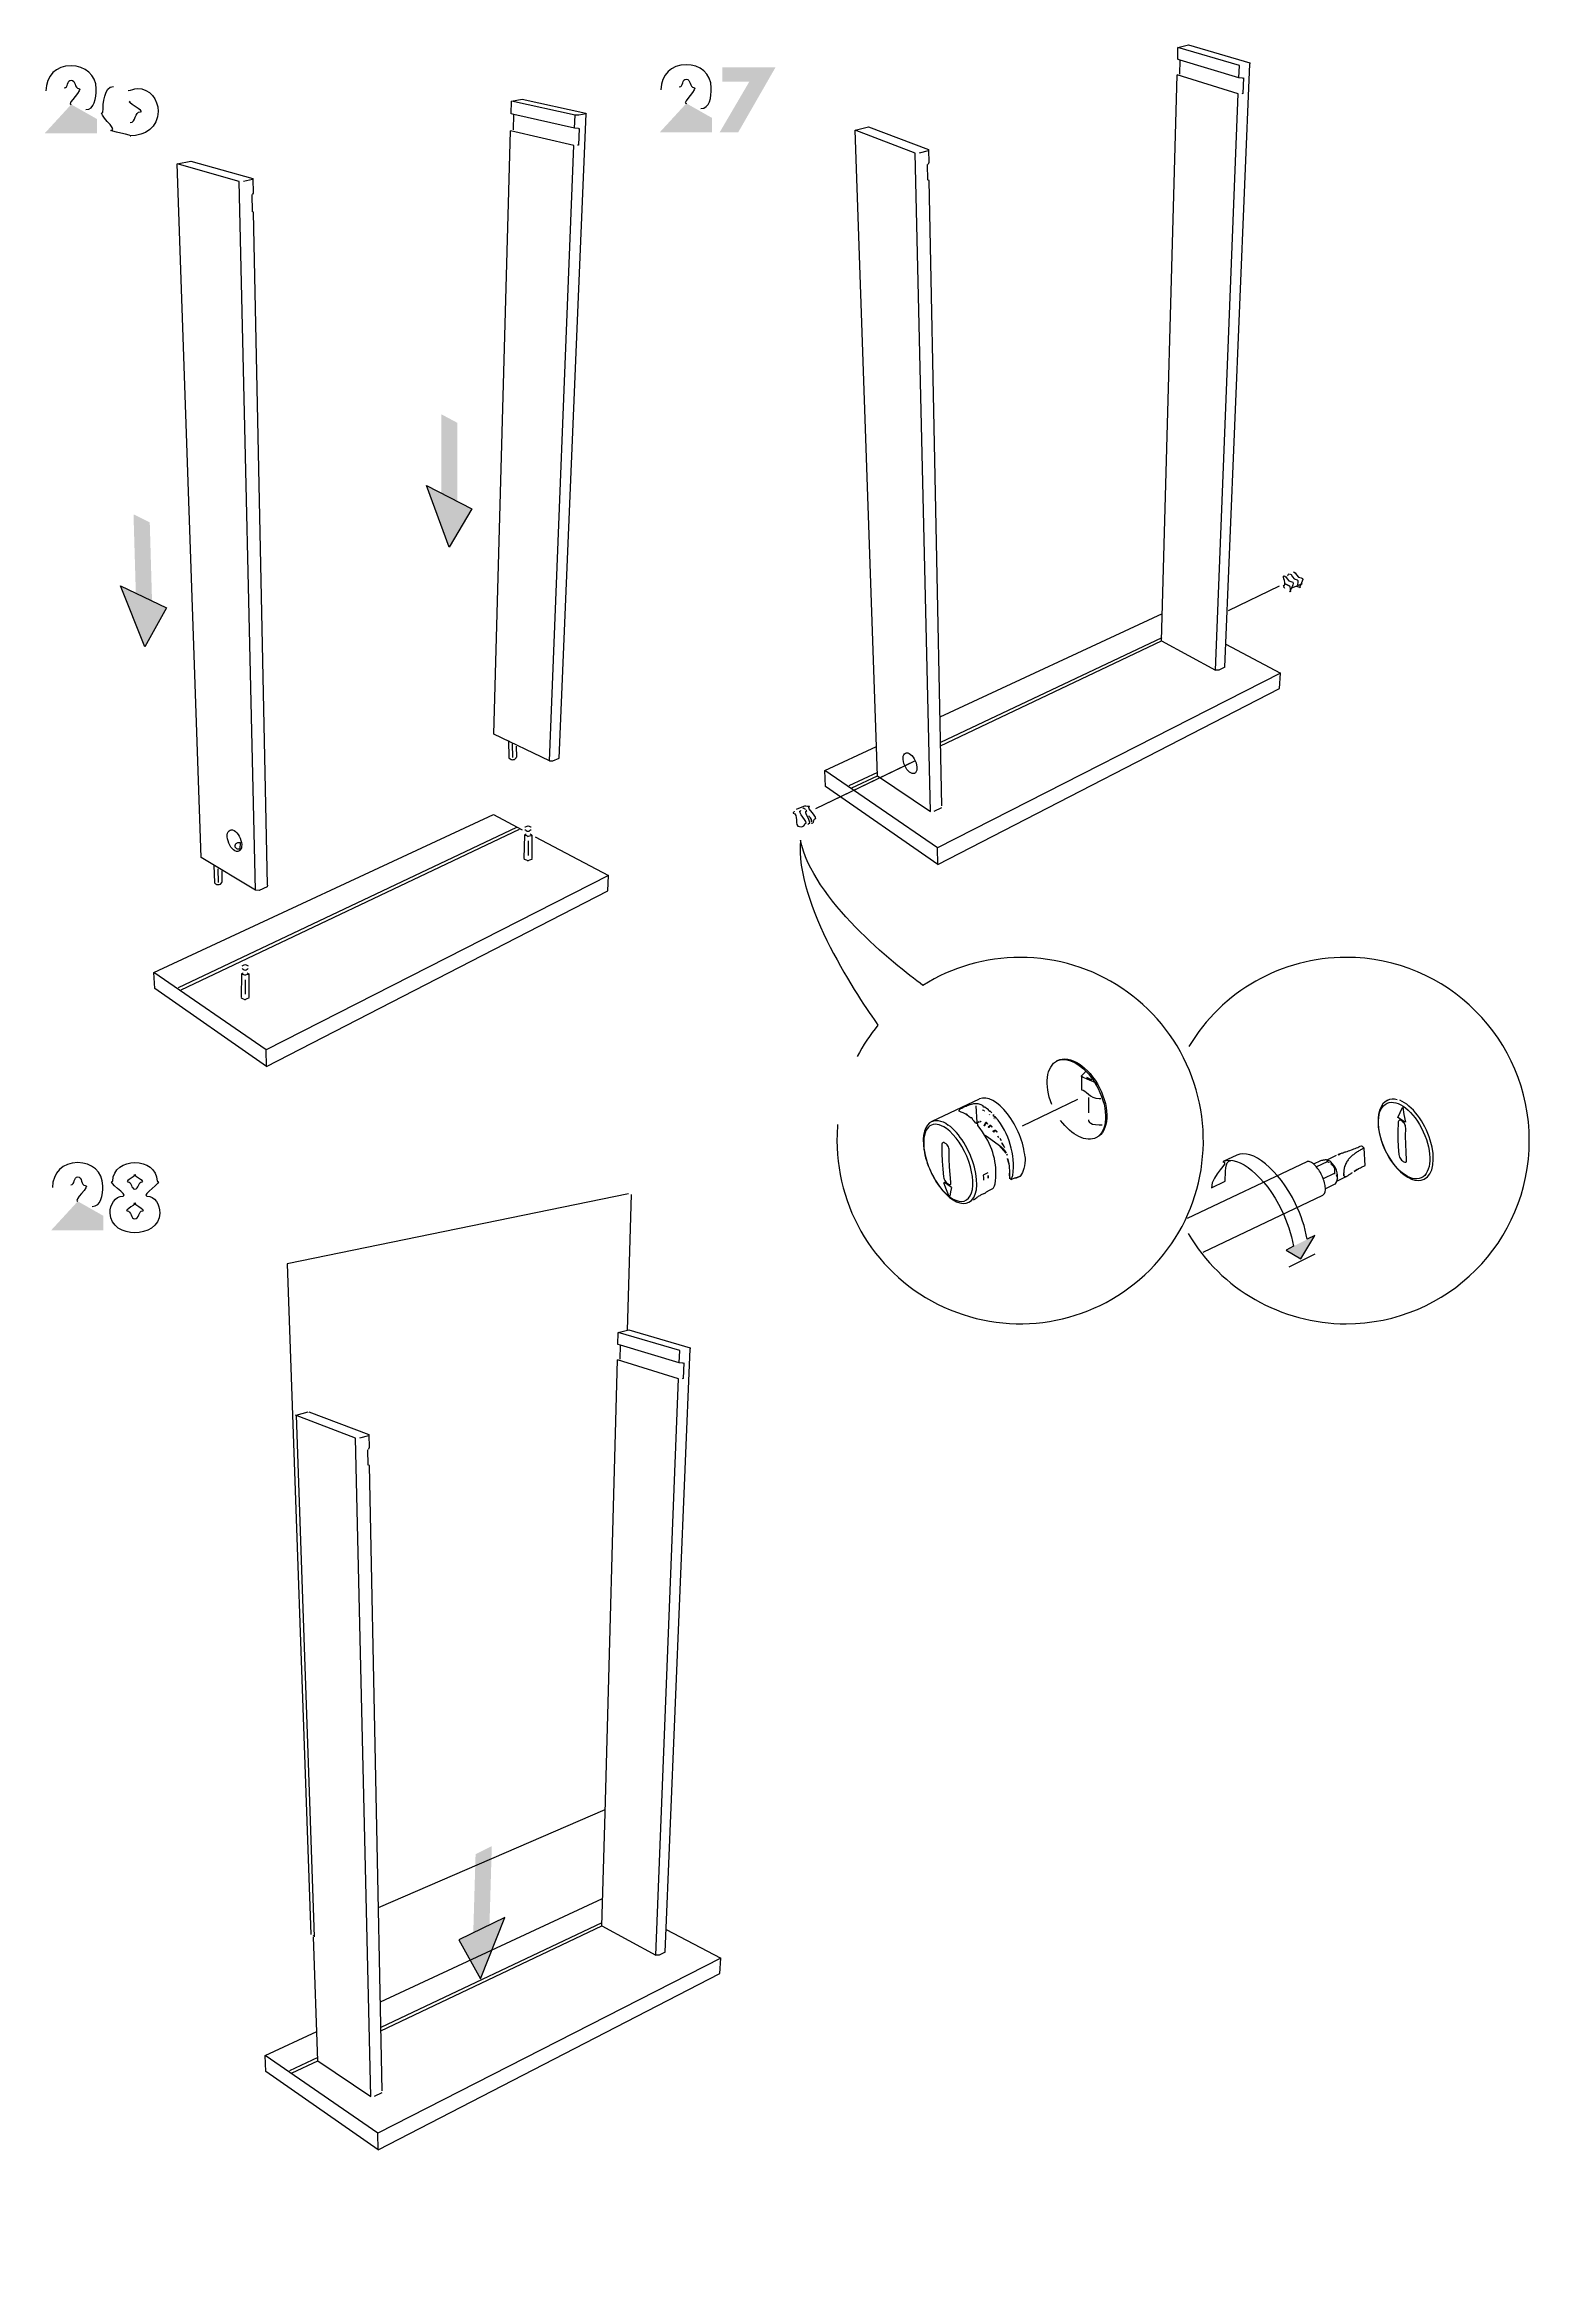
# Model space of a CAD drawing. Header units: metres. Extents: x -27.1 to 47.9, y -10.7 to 6.6.
# Drawn here: x 8.676 to 11.765, y -10.053 to -5.404 of the extents above; entities that cross this region are included whole.
import ezdxf

# ---------------------------------------------------------------- set-up
doc = ezdxf.new("R2010")
doc.units = ezdxf.units.M
doc.header["$MEASUREMENT"] = 0
doc.layers.add('PDF_Working_Num_Penna__255_Num_Penna__255_Num_Penna__255_Num_Penna__255_Num_Penna__255_Num_Penna__255', color=255, linetype='Continuous', lineweight=18)
doc.layers.add('PDF_Working_Num_Penna__7_Num_Penna__7_Num_Penna__7_Num_Penna__7_Num_Penna__7_Num_Penna__7', color=7, linetype='Continuous', lineweight=18)
doc.styles.add('GENERATED_STYLE_1', font='Arial')

msp = doc.modelspace()

# ---------------------------------------------------------------- hatches: boundary and pattern name
at = {"layer": 'PDF_Working_Num_Penna__7_Num_Penna__7_Num_Penna__7_Num_Penna__7_Num_Penna__7_Num_Penna__7', "linetype": 'Continuous', "lineweight": 18}
for points in [[(10.1422, -5.4804), (10.0805, -5.5858), (10.1191, -5.5858), (10.1967, -5.4506), (10.0857, -5.4506), (10.0857, -5.4804)], [(8.7313, -5.5279), (8.6761, -5.588), (8.7848, -5.588), (8.7848, -5.5582)], [(10.0112, -5.5257), (9.9559, -5.5858), (10.0646, -5.5858), (10.0646, -5.556)], [(9.5016, -6.384), (9.5348, -6.4016), (9.5348, -6.1904), (9.5016, -6.1727)], [(9.5173, -6.4493), (9.5646, -6.3692), (9.4703, -6.3206)], [(8.8671, -6.592), (8.9008, -6.6086), (8.8947, -6.3974), (8.8609, -6.3808)], [(8.8847, -6.6568), (8.9296, -6.5753), (8.834, -6.5294)], [(8.745, -7.8102), (8.6897, -7.8703), (8.7984, -7.8703), (8.7984, -7.8405)], [(11.2742, -7.9036), (11.2589, -7.9119), (11.2896, -7.9299), (11.3188, -7.8815)], [(9.6002, -9.3632), (9.6063, -9.152), (9.5726, -9.1686), (9.5664, -9.3798)], [(9.6002, -9.3632), (9.6063, -9.152), (9.5726, -9.1686), (9.5664, -9.3798)], [(9.5825, -9.428), (9.6333, -9.3006), (9.5376, -9.3465)], [(9.5825, -9.428), (9.6333, -9.3006), (9.5376, -9.3465)]]:
    msp.add_hatch(color=7, dxfattribs=at).paths.add_polyline_path(points)

# ---------------------------------------------------------------- linework, layer by layer
at = {"layer": 'PDF_Working_Num_Penna__255_Num_Penna__255_Num_Penna__255_Num_Penna__255_Num_Penna__255_Num_Penna__255', "color": 255, "linetype": 'Continuous', "lineweight": 18, "flags": 128}
msp.add_lwpolyline([(10.4763, -6.8991), (10.2796, -6.9935)], dxfattribs=at)
msp.add_lwpolyline([(9.5825, -9.428), (9.6333, -9.3006), (9.5376, -9.3465)], close=True, dxfattribs=at)
at = {"layer": 'PDF_Working_Num_Penna__7_Num_Penna__7_Num_Penna__7_Num_Penna__7_Num_Penna__7_Num_Penna__7', "color": 7, "linetype": 'Continuous', "lineweight": 18, "flags": 128}
for points in [[(11.0379, -5.4646), (11.0387, -5.4356), (11.0333, -5.4339)], [(11.0334, -5.434), (11.034, -5.4092)], [(11.034, -5.4092), (11.0558, -5.4036)], [(11.1682, -5.4729), (11.1608, -5.4724), (11.1618, -5.4471), (11.034, -5.4092)], [(11.1608, -5.4724), (11.0387, -5.4356)], [(11.0558, -5.4036), (11.1836, -5.4412), (11.1838, -5.4433)], [(10.9999, -6.6441), (11.1121, -6.7049), (11.1595, -5.5056), (11.0325, -5.4664)], [(10.9999, -6.6441), (11.0324, -5.4664)], [(11.1316, -6.6986), (11.1838, -5.4433)], [(11.1682, -5.4729), (11.17, -5.4725), (11.1687, -5.5049), (11.1669, -5.5055)], [(9.6466, -5.5477), (9.6473, -5.5212)], [(9.6473, -5.5212), (9.6697, -5.5169)], [(9.7864, -5.5779), (9.7787, -5.5775), (9.7798, -5.5503), (9.6473, -5.5212)], [(9.6697, -5.5169), (9.8022, -5.5459), (9.8024, -5.5475)], [(9.6512, -5.581), (9.6521, -5.5489), (9.6466, -5.5477)], [(9.7787, -5.5775), (9.6521, -5.5489)], [(9.7267, -6.8937), (9.7335, -6.8939), (9.7468, -6.888), (9.8024, -5.5475)], [(9.8024, -5.5475), (9.7875, -5.5505), (9.7798, -5.5503)], [(9.7864, -5.5779), (9.7882, -5.5777), (9.7868, -5.6124), (9.785, -5.6129)], [(10.409, -6.9248), (10.3626, -5.5815), (10.3898, -5.5745)], [(10.3898, -5.5745), (10.5148, -5.6216), (10.5154, -5.6495)], [(9.6109, -6.838), (9.6456, -5.5825)], [(9.7267, -6.8937), (9.7773, -5.613), (9.6456, -5.5825)], [(10.409, -6.9248), (10.5189, -6.999), (10.4873, -5.629), (10.3626, -5.5815)], [(10.514, -5.6242), (10.4957, -5.6292)], [(9.1223, -7.1633), (9.1148, -7.1631), (9.0015, -7.0947), (8.9516, -5.6512), (8.98, -5.6459)], [(9.1148, -7.1631), (9.0808, -5.688), (8.9516, -5.6512)], [(8.98, -5.6459), (9.1094, -5.6823), (9.11, -5.7125)], [(10.5123, -5.6532), (10.5129, -5.6847)], [(9.1085, -5.6844), (9.0895, -5.6881)], [(9.1068, -5.7155), (9.1075, -5.751)], [(10.5427, -6.9872), (10.5161, -5.686), (10.5129, -5.6847)], [(9.1395, -7.1522), (9.1108, -5.752), (9.1075, -5.751)], [(11.2443, -6.5304), (11.1384, -6.5813)], [(11.2731, -6.5328), (11.2928, -6.5248)], [(10.5389, -6.8022), (11.0015, -6.587)], [(11.0001, -6.6375), (10.54, -6.8555)], [(10.5401, -6.8625), (10.9999, -6.6441)], [(11.1336, -6.6512), (11.2472, -6.7113)], [(11.2472, -6.7113), (10.5334, -7.075)], [(10.5341, -7.1097), (11.2455, -6.7432), (11.2472, -6.7113)], [(11.1316, -6.6986), (11.1187, -6.705), (11.1121, -6.7049)], [(9.7267, -6.8937), (9.6109, -6.838)], [(9.6488, -6.8584), (9.6495, -6.8869)], [(9.657, -6.8629), (9.6575, -6.8861)], [(10.2994, -6.9136), (10.4069, -6.8636)], [(10.4856, -6.8946), (10.2796, -6.9935)], [(10.5341, -7.1097), (10.5334, -7.075), (10.2994, -6.9136)], [(10.3009, -6.9471), (10.2994, -6.9136)], [(10.4088, -6.9177), (10.3495, -6.9458)], [(10.3557, -6.9501), (10.409, -6.9248)], [(10.5341, -7.1097), (10.3009, -6.9471)], [(8.9035, -7.3339), (9.6098, -7.0054)], [(9.6098, -7.0054), (9.6693, -7.0369)], [(10.2583, -6.9875), (10.2397, -6.9947)], [(10.542, -6.9913), (10.5261, -6.9992)], [(9.6577, -7.0323), (8.9535, -7.3661)], [(8.9597, -7.3703), (9.664, -7.0357)], [(9.6741, -7.0485), (9.6733, -7.0966)], [(9.6819, -7.0604), (9.6819, -7.0905)], [(9.6895, -7.0485), (9.6897, -7.0967)], [(9.6969, -7.0515), (9.8492, -7.1321)], [(9.0362, -7.1184), (9.0369, -7.1469)], [(9.0444, -7.1229), (9.045, -7.1461)], [(9.1395, -7.1522), (9.1387, -7.1561), (9.1223, -7.1633)], [(9.8492, -7.1321), (9.1369, -7.495)], [(9.1377, -7.5297), (9.8475, -7.1639), (9.8492, -7.1321)], [(9.1377, -7.5297), (9.1369, -7.495), (8.9035, -7.3339)], [(8.905, -7.3674), (8.9035, -7.3339)], [(9.0855, -7.3372), (9.0846, -7.3853)], [(9.1009, -7.3372), (9.101, -7.3854)], [(9.1377, -7.5297), (8.905, -7.3674)], [(9.0932, -7.3492), (9.0932, -7.3792)], [(10.8335, -7.55), (10.8335, -7.5785)], [(10.6201, -7.5976), (10.5221, -7.6439), (10.5263, -7.6424), (10.5307, -7.6419), (10.5354, -7.6422), (10.5402, -7.6431), (10.5455, -7.6451), (10.5508, -7.6478), (10.5562, -7.6515)], [(10.6136, -7.6113), (10.6154, -7.6462)], [(10.8252, -7.5986), (10.7101, -7.6538)], [(10.8481, -7.5942), (10.8477, -7.6263)], [(11.4704, -7.5995), (11.4748, -7.5978), (11.4796, -7.5971), (11.4848, -7.5972), (11.4901, -7.5982)], [(11.4915, -7.6361), (11.496, -7.6255), (11.5008, -7.6149)], [(11.5078, -7.6453), (11.5048, -7.6297), (11.5022, -7.6142), (11.5008, -7.6149)], [(11.5063, -7.6458), (11.4989, -7.641), (11.4915, -7.6361)], [(11.4988, -7.6425), (11.4968, -7.6416), (11.4952, -7.6416), (11.494, -7.6421), (11.4929, -7.6432), (11.4922, -7.6449), (11.4918, -7.6473), (11.4915, -7.6641), (11.4916, -7.6807), (11.4924, -7.697), (11.4937, -7.7131)], [(11.508, -7.658), (11.5077, -7.6551), (11.5071, -7.6525), (11.5062, -7.6502), (11.505, -7.648), (11.5033, -7.6459), (11.5015, -7.6443), (11.5002, -7.6433), (11.4988, -7.6425)], [(11.5039, -7.7281), (11.5058, -7.7289), (11.5073, -7.729), (11.5084, -7.7286), (11.5092, -7.7277), (11.5098, -7.726), (11.5098, -7.7237), (11.5087, -7.7076), (11.5078, -7.6914), (11.5077, -7.6748), (11.508, -7.658)], [(10.5491, -7.689), (10.5474, -7.6881), (10.5458, -7.688), (10.5446, -7.6885), (10.5437, -7.6895), (10.543, -7.6912), (10.5427, -7.6936), (10.5427, -7.7104), (10.5434, -7.7269), (10.5446, -7.7433), (10.5462, -7.7591)], [(10.5582, -7.7048), (10.5579, -7.702), (10.5573, -7.6993), (10.5563, -7.6969), (10.5551, -7.6947), (10.5535, -7.6926), (10.5518, -7.6909), (10.5505, -7.69), (10.5491, -7.6891)], [(10.5562, -7.7745), (10.5581, -7.7754), (10.5594, -7.7755), (10.5605, -7.7751), (10.5613, -7.7742), (10.5617, -7.7726), (10.5617, -7.7703), (10.5601, -7.7545), (10.5589, -7.7382), (10.5582, -7.7216), (10.5582, -7.7048)], [(10.6313, -7.6725), (10.6323, -7.6728), (10.6349, -7.6739), (10.637, -7.6752), (10.663, -7.694)], [(11.1562, -7.7144), (11.1282, -7.7275)], [(11.4937, -7.7131), (11.4941, -7.7157), (11.4951, -7.7182), (11.4962, -7.7205), (11.4975, -7.7226), (11.4992, -7.7247), (11.5011, -7.7262), (11.5025, -7.7271), (11.5039, -7.7281)], [(10.5462, -7.7591), (10.5467, -7.7618), (10.5477, -7.7643), (10.5489, -7.7666), (10.5502, -7.7689), (10.5518, -7.7709), (10.5537, -7.7725), (10.555, -7.7734), (10.5562, -7.7745)], [(10.6384, -7.7512), (10.629, -7.7556), (10.6294, -7.7612), (10.6295, -7.7664)], [(10.6824, -7.7318), (10.6824, -7.7335), (10.6825, -7.7352), (10.6833, -7.7514)], [(10.7158, -7.7187), (10.7158, -7.7249), (10.7153, -7.7309), (10.7146, -7.7365), (10.7135, -7.7418), (10.7121, -7.7462), (10.7106, -7.7503), (10.7085, -7.754), (10.7063, -7.7573)], [(11.3022, -7.7279), (11.0531, -7.8461)], [(11.3442, -7.7279), (11.322, -7.7385)], [(9.891, -7.7943), (9.1804, -7.9406)], [(9.8887, -8.0781), (9.897, -7.7958)], [(10.5625, -7.7814), (10.5554, -7.7762), (10.5483, -7.771), (10.5468, -7.7718)], [(10.5579, -7.8003), (10.5523, -7.7862), (10.5468, -7.7718)], [(10.5625, -7.7814), (10.5607, -7.7906), (10.5594, -7.7997)], [(10.631, -7.7938), (10.6231, -7.7976), (10.6216, -7.7985), (10.62, -7.7994), (10.6184, -7.8003), (10.617, -7.8013), (10.6158, -7.8023), (10.6147, -7.8033), (10.613, -7.8047), (10.6107, -7.8063), (10.6082, -7.8079)], [(10.631, -7.7938), (10.6327, -7.7929), (10.6342, -7.7918), (10.6356, -7.7908), (10.637, -7.7898), (10.6385, -7.7889), (10.6393, -7.7883), (10.6402, -7.7879), (10.6489, -7.7837)], [(11.1036, -7.7821), (11.1324, -7.7686)], [(11.3607, -7.7746), (11.3408, -7.7841)], [(9.1804, -7.9406), (9.2295, -9.3354)], [(11.3188, -7.92), (11.2646, -7.9469)], [(9.8689, -8.1078), (9.8696, -8.083)], [(9.8696, -8.083), (9.8913, -8.0774)], [(10.0038, -8.1467), (9.9964, -8.1463), (9.9974, -8.1209), (9.8696, -8.083)], [(9.8913, -8.0774), (10.0191, -8.1151), (10.0193, -8.1172)], [(9.8734, -8.1384), (9.8743, -8.1094), (9.8689, -8.1078)], [(9.9964, -8.1463), (9.8743, -8.1094)], [(9.9672, -9.3724), (10.0193, -8.1172)], [(9.8355, -9.3179), (9.9477, -9.3787), (9.9951, -8.1794), (9.868, -8.1403)], [(9.842, -9.083), (9.868, -8.1403)], [(10.0038, -8.1467), (10.0056, -8.1463), (10.0043, -8.1787), (10.0025, -8.1793)], [(9.2446, -9.5986), (9.3544, -9.6728), (9.3229, -8.3028), (9.1982, -8.2553)], [(9.199, -8.2552), (9.2242, -8.2481)], [(9.2377, -9.3409), (9.2002, -8.2555)], [(9.2254, -8.2483), (9.3504, -8.2954), (9.3509, -8.3233)], [(9.3495, -8.2981), (9.3312, -8.303)], [(9.3478, -8.327), (9.3485, -8.3585)], [(9.3782, -9.661), (9.3517, -8.3598), (9.3485, -8.3585)], [(9.3705, -9.2798), (9.8422, -9.0758)], [(9.8355, -9.3179), (9.842, -9.083)], [(9.3745, -9.476), (9.837, -9.2609)], [(9.2446, -9.5986), (9.2357, -9.3407)], [(9.8356, -9.3113), (9.3756, -9.5293)], [(9.3757, -9.5363), (9.8355, -9.3179)], [(9.9692, -9.325), (10.0827, -9.3852)], [(10.0827, -9.3852), (9.3689, -9.7489)], [(9.3697, -9.7836), (10.081, -9.417), (10.0827, -9.3852)], [(9.9672, -9.3724), (9.9543, -9.3789), (9.9477, -9.3787)], [(9.1349, -9.5874), (9.2425, -9.5374)], [(9.3697, -9.7836), (9.3689, -9.7489), (9.1349, -9.5874)], [(9.1365, -9.6209), (9.1349, -9.5874)], [(9.3697, -9.7836), (9.1365, -9.6209)], [(9.2443, -9.5916), (9.1851, -9.6196)], [(9.1912, -9.6239), (9.2446, -9.5986)], [(9.3776, -9.6652), (9.3617, -9.673)]]:
    msp.add_lwpolyline(points, dxfattribs=at)
for points in [[(10.5154, -5.6495), (10.5145, -5.6524)], [(9.11, -5.7125), (9.1092, -5.7149)], [(9.5173, -6.4493), (9.4703, -6.3206), (9.5646, -6.3692)], [(8.8847, -6.6568), (8.834, -6.5294), (8.9296, -6.5753)], [(11.2669, -6.5301), (11.2553, -6.5245)], [(9.0819, -7.0772), (9.0803, -7.0774), (9.0788, -7.0774), (9.0774, -7.0772), (9.0761, -7.0769), (9.0751, -7.0764), (9.0742, -7.0758), (9.0735, -7.075), (9.0729, -7.0741), (9.0725, -7.0732), (9.0723, -7.0722), (9.0722, -7.0712), (9.0723, -7.0702), (9.0725, -7.0693), (9.0728, -7.0683), (9.0733, -7.0673), (9.074, -7.0664), (9.0748, -7.0656), (9.0758, -7.0649), (9.0769, -7.0643), (9.0781, -7.0639), (9.0788, -7.0637), (9.0795, -7.0636), (9.0811, -7.0635), (9.0827, -7.0637)], [(10.2658, -7.0243), (10.2642, -7.0264)], [(10.8446, -7.5527), (10.854, -7.5571)], [(10.6281, -7.6199), (10.6283, -7.6201), (10.6283, -7.6204), (10.6284, -7.6206), (10.6286, -7.6207), (10.6288, -7.6209)], [(10.6301, -7.622), (10.6298, -7.6217)], [(10.6306, -7.6221), (10.6312, -7.6221), (10.6316, -7.6218)], [(10.6389, -7.6204), (10.6389, -7.6207)], [(10.6409, -7.6221), (10.6406, -7.6221), (10.6403, -7.622), (10.6402, -7.6218), (10.6396, -7.6214)], [(10.6432, -7.6226), (10.6429, -7.6225), (10.6428, -7.6224), (10.6425, -7.6224), (10.6416, -7.6223)], [(10.6432, -7.6226), (10.6467, -7.6261)], [(10.6151, -7.648), (10.6164, -7.647), (10.6175, -7.6463), (10.6186, -7.6456), (10.6196, -7.6451), (10.6205, -7.6446)], [(10.6216, -7.6443), (10.6222, -7.6441)], [(10.6229, -7.644), (10.6236, -7.6441), (10.6244, -7.6445)], [(10.6334, -7.6466), (10.632, -7.6527), (10.6317, -7.6531), (10.6312, -7.6532), (10.6306, -7.653)], [(10.6334, -7.6466), (10.634, -7.6458), (10.6348, -7.6456), (10.6359, -7.6465), (10.6368, -7.6478), (10.6375, -7.6495)], [(10.6428, -7.6525), (10.6414, -7.6562), (10.6412, -7.6566), (10.6405, -7.6566), (10.6398, -7.656), (10.6392, -7.655)], [(10.6406, -7.6293), (10.6407, -7.6295)], [(10.6417, -7.63), (10.6422, -7.6302), (10.6427, -7.6297)], [(10.6428, -7.6525), (10.6434, -7.6518), (10.6443, -7.652), (10.6454, -7.6528), (10.6464, -7.6544), (10.6469, -7.656)], [(10.6532, -7.6624), (10.6513, -7.6656), (10.6507, -7.666), (10.6501, -7.6657), (10.6494, -7.6651), (10.6489, -7.6642)], [(10.6501, -7.6298), (10.6503, -7.63), (10.6503, -7.6302)], [(10.6504, -7.6327), (10.6503, -7.6325), (10.6501, -7.6322), (10.6501, -7.6319), (10.6503, -7.6312)], [(10.6503, -7.6357), (10.6504, -7.6359)], [(10.6516, -7.6373), (10.651, -7.6367), (10.6507, -7.6365)], [(10.6521, -7.6342), (10.6518, -7.634), (10.6515, -7.6339), (10.6514, -7.6337), (10.6508, -7.633)], [(10.6529, -7.6379), (10.6533, -7.638), (10.6538, -7.6377)], [(10.6532, -7.6624), (10.6539, -7.6619), (10.6548, -7.6622), (10.656, -7.6633), (10.6568, -7.6648), (10.6572, -7.6664)], [(10.6607, -7.6772), (10.6597, -7.6761), (10.659, -7.6747)], [(10.663, -7.6939), (10.6654, -7.6959), (10.6678, -7.6981), (10.6702, -7.7007), (10.6726, -7.7035), (10.6748, -7.7066), (10.6767, -7.7097)], [(10.6659, -7.6836), (10.6655, -7.6821), (10.6647, -7.6806), (10.6639, -7.6797)], [(10.6733, -7.6984), (10.6727, -7.6966), (10.6717, -7.695), (10.668, -7.6901), (10.6672, -7.6886)], [(10.6745, -7.7053), (10.6741, -7.7042)], [(10.6786, -7.7145), (10.6784, -7.7135), (10.678, -7.7123)], [(10.6389, -7.7619), (10.6388, -7.7566)], [(10.6824, -7.7318), (10.6822, -7.7313), (10.6821, -7.7306), (10.6796, -7.7219), (10.6795, -7.7214)], [(10.6833, -7.7514), (10.6837, -7.7573), (10.6843, -7.7634)], [(10.695, -7.7617), (10.6951, -7.7615), (10.6959, -7.7612), (10.6966, -7.761), (10.697, -7.761), (10.6973, -7.7612), (10.6975, -7.7615)], [(10.7054, -7.7582), (10.698, -7.7616)], [(10.7052, -7.7583), (10.7054, -7.7582), (10.7056, -7.758), (10.7057, -7.7578), (10.7061, -7.7577), (10.7062, -7.7576)], [(10.7052, -7.7583), (10.7054, -7.7582)], [(9.3509, -8.3233), (9.3501, -8.3262)], [(9.2356, -9.3381), (9.2346, -9.3385)], [(9.5825, -9.428), (9.6333, -9.3006), (9.5376, -9.3465)]]:
    msp.add_lwpolyline(points, close=True, dxfattribs=at)
for points in [[(9.6409, -6.8516), (9.6417, -6.8865, 0.199217), (9.6421, -6.8874), (9.6443, -6.8898, 0.117207), (9.646, -6.8908, 0.164356), (9.6535, -6.8906, 0.119876), (9.6551, -6.8895), (9.6572, -6.8871)], [(9.0283, -7.1116), (9.0291, -7.1465, 0.199217), (9.0295, -7.1474), (9.0317, -7.1497, 0.117207), (9.0335, -7.1508, 0.164356), (9.0409, -7.1506, 0.119876), (9.0425, -7.1495), (9.0446, -7.1471)], [(10.3259, -7.6502, 0.021843), (10.3245, -7.6838, 2.414284), (10.7056, -7.3026, 0.141568), (10.5033, -7.3608)], [(11.0554, -7.8774, 0.265688), (11.3838, -8.065, 0.414211), (11.765, -7.6838, 0.414211), (11.3838, -7.3026, 0.263906), (11.0567, -7.488)], [(10.6489, -7.7837), (10.6499, -7.7821), (10.6507, -7.7805), (10.6514, -7.7792), (10.6521, -7.7777), (10.6528, -7.7758), (10.6535, -7.7739, 0.188403), (10.6313, -7.6725), (10.627, -7.6654), (10.6224, -7.6588), (10.6177, -7.6525), (10.6176, -7.6523), (10.6175, -7.6522), (10.6175, -7.6518), (10.6176, -7.651), (10.6177, -7.6505), (10.6177, -7.6502), (10.6176, -7.6501), (10.6176, -7.6498), (10.6175, -7.6497), (10.6171, -7.6491), (10.6165, -7.6487), (10.6164, -7.6484), (10.6161, -7.6483), (10.616, -7.6481), (10.6157, -7.6481), (10.615, -7.648), (10.6141, -7.6477), (10.6137, -7.6477), (10.6136, -7.6476), (10.6133, -7.6473), (10.6099, -7.6436), (10.6064, -7.6401), (10.6063, -7.6399), (10.6061, -7.6397), (10.6063, -7.639), (10.6064, -7.6384), (10.6064, -7.6382), (10.6063, -7.638), (10.6061, -7.6379), (10.6057, -7.6375), (10.6053, -7.6371), (10.6051, -7.6369), (10.6049, -7.6367), (10.6046, -7.6367), (10.6036, -7.6366), (10.6029, -7.6366), (10.6027, -7.6365), (10.6024, -7.6365), (10.6023, -7.6364), (10.6021, -7.6362), (10.5987, -7.6336), (10.5953, -7.6311), (10.5952, -7.631), (10.595, -7.6308), (10.595, -7.6305), (10.5952, -7.6302), (10.5953, -7.6297), (10.5953, -7.6295), (10.5952, -7.6293), (10.5947, -7.629), (10.5942, -7.6288), (10.5941, -7.6286), (10.5938, -7.6286), (10.5935, -7.6285), (10.5925, -7.6286), (10.5919, -7.6286), (10.5916, -7.6286), (10.5913, -7.6285), (10.591, -7.6285), (10.5869, -7.6263), (10.5829, -7.6246), (10.5812, -7.6239), (10.5799, -7.6232), (10.579, -7.6224), (10.5787, -7.6216), (10.5787, -7.6207), (10.5792, -7.6199), (10.5798, -7.6191), (10.5811, -7.6181), (10.5824, -7.6171), (10.5841, -7.6162), (10.5862, -7.6151), (10.5883, -7.6139), (10.5906, -7.613), (10.5931, -7.6119), (10.5957, -7.6108), (10.5985, -7.6098), (10.6014, -7.6088), (10.6042, -7.608), (10.607, -7.6073), (10.6096, -7.6069), (10.6125, -7.6065), (10.6153, -7.6065), (10.6176, -7.6068), (10.6197, -7.6072), (10.6237, -7.6088), (10.6279, -7.611), (10.628, -7.6112), (10.6281, -7.6113), (10.628, -7.6114), (10.628, -7.6119), (10.6279, -7.6123), (10.6279, -7.6125), (10.628, -7.6127), (10.6284, -7.613), (10.6288, -7.6132), (10.6291, -7.6134), (10.6294, -7.6134), (10.6296, -7.6134), (10.6305, -7.6134), (10.6313, -7.6134), (10.6316, -7.6135), (10.6318, -7.6135), (10.6322, -7.6137), (10.6355, -7.6162), (10.6389, -7.6188), (10.6389, -7.6202)], [(10.6975, -7.7617), (10.6968, -7.762), (10.6959, -7.7619), (10.6951, -7.7615), (10.6864, -7.7657), (10.6872, -7.7642), (10.6879, -7.7627), (10.6886, -7.7613), (10.6892, -7.7598), (10.6897, -7.7582), (10.6903, -7.7563, 0.210069), (10.6546, -7.6351), (10.6544, -7.635), (10.6541, -7.6347), (10.6539, -7.6345), (10.6529, -7.6343), (10.6521, -7.6342)], [(11.363, -7.715), (11.3435, -7.7243, 0.047037), (11.3421, -7.7242, 0.031867), (11.3405, -7.7242, 0.026984), (11.3378, -7.7245, 0.019254), (11.3349, -7.725, 0.002904), (11.3304, -7.7259), (11.3163, -7.7326)], [(11.4136, -7.7405, -0.007244), (11.4233, -7.7356), (11.4212, -7.6996, 0.007315), (11.4138, -7.7033, 0.017972), (11.4069, -7.7075, 0.023777), (11.4004, -7.712, 0.025659), (11.3945, -7.717, 0.012904), (11.3916, -7.7197, 0.016848), (11.389, -7.7227, 0.02297), (11.3866, -7.7258, 0.023125), (11.3845, -7.7292, 0.024753), (11.3824, -7.7333, 0.030182), (11.3808, -7.7377, 0.028436), (11.38, -7.7406, 0.016129), (11.3795, -7.7434, 0.015659), (11.3791, -7.746, 0.010194), (11.3789, -7.7486, 0.014064), (11.3788, -7.7511)], [(11.3835, -7.7074, 0.005989), (11.3891, -7.7054, 0.003118), (11.3947, -7.7033, 0.002819), (11.4001, -7.7013, 0.005678), (11.4054, -7.6991, 0.008732), (11.4156, -7.6946, -0.070903), (11.4212, -7.6996)], [(11.0864, -7.916), (11.3357, -7.7971, 0.296934), (11.3407, -7.7825), (11.3405, -7.7799), (11.3401, -7.7772), (11.3395, -7.7744), (11.3388, -7.7715), (11.338, -7.7685), (11.337, -7.7655), (11.3358, -7.7625), (11.3346, -7.7594), (11.3332, -7.7564), (11.3318, -7.7534), (11.3302, -7.7505), (11.3285, -7.7477), (11.3268, -7.745), (11.325, -7.7424), (11.3232, -7.74), (11.3213, -7.7378), (11.3194, -7.7357), (11.3176, -7.7338), (11.3157, -7.7322), (11.3138, -7.7307), (11.312, -7.7295), (11.3103, -7.7286), (11.3086, -7.7279), (11.307, -7.7274), (11.3054, -7.7272), (11.304, -7.7273), (11.3027, -7.7276), (11.3022, -7.7279)], [(11.358, -7.7385, -0.04469), (11.359, -7.7408, -0.036365), (11.3596, -7.7433, -0.039532), (11.3598, -7.7463, -0.034035), (11.3597, -7.7494, -0.015124), (11.3593, -7.7523), (11.3362, -7.7633)], [(11.3656, -7.7623, -0.037411), (11.3653, -7.7645, -0.033639), (11.3643, -7.7675, -0.029528), (11.3629, -7.7706, -0.015964), (11.3608, -7.7744), (11.3654, -7.7667, 0.267556), (11.3518, -7.7283, 0.147783), (11.345, -7.7245), (11.3428, -7.7242)], [(11.3647, -7.768), (11.3841, -7.7587, 0.017362), (11.3863, -7.7576)], [(11.2499, -7.8291, -0.071075), (11.2742, -7.9036), (11.2589, -7.9119), (11.2896, -7.9299), (11.3188, -7.8815), (11.3029, -7.8892, 0.070021), (11.2787, -7.8156)]]:
    msp.add_lwpolyline(points, format="xyb", dxfattribs=at)
for points in [[(10.249, -6.9976), (10.2484, -6.9972, 0.414216)], [(10.2717, -7.017), (10.2712, -7.0205, 0.003159)], [(11.3713, -7.7116, 0.009176), (11.3673, -7.7132, 0.026872)], [(11.3565, -7.7362, 0.036428), (11.3547, -7.7342, 0.033712), (11.352, -7.7319, 0.027148)], [(11.3645, -7.7569, 0.060852), (11.3628, -7.7548, 0.056314)], [(11.3789, -7.7533, 0.012155), (11.3791, -7.7554, 0.011782), (11.3794, -7.757, 0.043538)], [(11.409, -7.743, 0.007593), (11.4045, -7.7457, 0.003219), (11.4003, -7.7483, 0.003824)]]:
    msp.add_lwpolyline(points, format="xyb", close=True, dxfattribs=at)
at = {"layer": 'PDF_Working_Num_Penna__7_Num_Penna__7_Num_Penna__7_Num_Penna__7_Num_Penna__7_Num_Penna__7', "color": 7, "linetype": 'Continuous', "lineweight": 18}
for centre, radius, start, end in [((11.2821, -6.5165), 0.0319, 202.898, 213.5466), ((10.2498, -7.0225), 0.0087, 246.5946, 336.5324), ((10.2713, -7.0231), 0.000496, 188.3863, 203.5045), ((9.6755, -7.0984), 0.00209, 166.9836, 180.1788), ((9.0869, -7.3872), 0.00209, 166.9836, 180.1788), ((10.706, -7.6844), 0.3818, 140.8739, 152.6639), ((10.8699, -7.5243), 0.0718, 269.9692, 273.1365), ((10.8701, -7.5896), 0.0615, 269.7428, 275.4825), ((11.3356, -7.5917), 0.1249, 288.563, 290.5297), ((11.3427, -7.726), 0.00223, 333.8708, 358.917), ((11.3581, -7.761), 0.00757, 5.0844, 19.1309), ((11.3815, -7.758), 0.00146, 227.2365, 268.5446), ((11.3792, -7.748), 0.0118, 286.5108, 295.5906)]:
    msp.add_arc(centre, radius, start, end, dxfattribs=at)
for centre, major_axis, ratio in [((10.4765, -6.8987), (-0.0096, 0.0211), 0.516213), ((9.071, -7.0598), (-0.0092, 0.0221), 0.538319), ((11.5045, -7.6838), (-0.0355, 0.0776), 0.515132)]:
    msp.add_ellipse(centre, major_axis=major_axis, ratio=ratio, dxfattribs=at)
for centre, major_axis, ratio, start_param, end_param in [((10.6595, -7.6826), (-0.0387, 0.0854), 0.48348, 4.071607, 6.273931), ((11.5079, -7.6821), (-0.0376, 0.0825), 0.529144, 6.279842, 9.445091), ((11.5077, -7.6818), (-0.0382, 0.0827), 0.520675, 3.1551, 5.766958), ((10.5599, -7.7283), (-0.0379, 0.0844), 0.487046, 6.280437, 9.449123), ((10.5558, -7.73), (-0.0349, 0.0785), 0.471756, 5.598969, 8.707056), ((10.5562, -7.7302), (-0.0353, 0.0786), 0.47107, 2.420623, 5.599137), ((10.5598, -7.728), (-0.0385, 0.0845), 0.475556, 3.154729, 5.585716)]:
    msp.add_ellipse(centre, major_axis=major_axis, ratio=ratio, start_param=start_param, end_param=end_param, dxfattribs=at)
for points in [[(8.7311, -5.4474), (8.6992, -5.4474), (8.6795, -5.4684), (8.6784, -5.4994)], [(8.7166, -5.4937), (8.7258, -5.4937), (8.7218, -5.4772), (8.7313, -5.4772)], [(8.7833, -5.4955), (8.7833, -5.4661), (8.7595, -5.4474), (8.7311, -5.4474)], [(8.7313, -5.4772), (8.7406, -5.4772), (8.7381, -5.4947), (8.7468, -5.4947)], [(10.011, -5.4452), (9.9791, -5.4452), (9.9593, -5.4662), (9.9583, -5.4972)], [(9.9965, -5.4915), (10.0056, -5.4915), (10.0016, -5.475), (10.0112, -5.475)], [(10.0631, -5.4933), (10.0631, -5.4639), (10.0393, -5.4452), (10.011, -5.4452)], [(10.0112, -5.475), (10.0205, -5.475), (10.018, -5.4926), (10.0266, -5.4926)], [(8.7468, -5.4947), (8.7591, -5.4947), (8.7197, -5.5279), (8.7313, -5.5279)], [(8.7615, -5.5387), (8.7801, -5.5387), (8.7833, -5.5148), (8.7833, -5.4955)], [(8.7973, -5.5446), (8.7973, -5.525), (8.7998, -5.4908), (8.819, -5.4908)], [(8.8755, -5.5433), (8.8877, -5.5433), (8.8414, -5.5213), (8.8538, -5.5213)], [(8.8498, -5.4989), (8.8565, -5.4989), (8.8617, -5.4947), (8.8687, -5.4947)], [(8.8687, -5.4947), (8.8952, -5.4947), (8.9121, -5.5175), (8.9121, -5.5423)], [(10.0266, -5.4926), (10.0389, -5.4926), (9.9995, -5.5257), (10.0112, -5.5257)], [(10.0413, -5.5365), (10.0599, -5.5365), (10.0631, -5.5127), (10.0631, -5.4933)], [(8.8154, -5.5817), (8.8294, -5.5817), (8.7833, -5.5446), (8.7973, -5.5446)], [(8.8538, -5.5657), (8.8662, -5.5657), (8.8631, -5.5433), (8.8755, -5.5433)], [(8.9121, -5.5423), (8.9121, -5.5754), (8.8848, -5.5934), (8.854, -5.5934)], [(8.854, -5.5934), (8.8671, -5.5934), (8.8021, -5.5817), (8.8154, -5.5817)], [(11.2527, -6.5289), (11.2625, -6.5289), (11.2494, -6.5087), (11.2548, -6.5087)], [(11.2548, -6.5087), (11.2602, -6.5087), (11.2609, -6.5213), (11.2707, -6.5213)], [(11.2616, -6.5089), (11.2639, -6.5089), (11.2634, -6.5045), (11.2653, -6.5045)], [(11.2658, -6.5043), (11.2712, -6.5043), (11.2719, -6.5169), (11.2817, -6.5169)], [(11.2746, -6.5006), (11.28, -6.5006), (11.2807, -6.5132), (11.2905, -6.5132)], [(11.2559, -6.534), (11.2559, -6.534), (11.2537, -6.5332), (11.2549, -6.5332)], [(11.2707, -6.5213), (11.2805, -6.5213), (11.2632, -6.5415), (11.2686, -6.5415)], [(11.2661, -6.5418), (11.2704, -6.5418), (11.2669, -6.5301), (11.2669, -6.5301)], [(11.2884, -6.5334), (11.2914, -6.5334), (11.2748, -6.5304), (11.2791, -6.5304)], [(11.2817, -6.5169), (11.286, -6.5169), (11.2806, -6.5282), (11.284, -6.5282)], [(11.2905, -6.5132), (11.3003, -6.5132), (11.283, -6.5334), (11.2884, -6.5334)], [(9.6443, -6.8898), (9.6443, -6.8898), (9.6443, -6.8898), (9.6443, -6.8898)], [(9.6551, -6.8895), (9.6551, -6.8895), (9.6551, -6.8895), (9.6551, -6.8895)], [(9.6572, -6.8871), (9.6575, -6.8871), (9.6572, -6.8861), (9.6575, -6.8861)], [(10.2357, -6.9983), (10.2371, -6.9983), (10.2323, -7.0028), (10.2337, -7.0028)], [(10.2337, -7.0028), (10.2446, -7.0028), (10.2355, -7.0305), (10.2463, -7.0305)], [(10.2582, -7.0244), (10.2679, -7.0244), (10.2394, -6.9976), (10.249, -6.9976)], [(10.2658, -7.0243), (10.2747, -7.0243), (10.2526, -6.9979), (10.2615, -6.9979)], [(10.2553, -6.9926), (10.2559, -6.9926), (10.2527, -6.9917), (10.2533, -6.9917)], [(10.2554, -6.9926), (10.2554, -6.9926), (10.2553, -6.9926), (10.2553, -6.9926)], [(10.2555, -6.9926), (10.2555, -6.9926), (10.2554, -6.9926), (10.2554, -6.9926)], [(10.2554, -6.9926), (10.2555, -6.9926), (10.2554, -6.9926), (10.2554, -6.9926)], [(10.2559, -6.9927), (10.256, -6.9927), (10.2554, -6.9926), (10.2555, -6.9926)], [(10.2676, -6.9893), (10.2711, -6.9893), (10.2557, -6.9875), (10.2583, -6.9875)], [(10.2561, -6.9927), (10.2561, -6.9927), (10.2559, -6.9927), (10.256, -6.9927)], [(10.256, -6.9927), (10.256, -6.9927), (10.2559, -6.9927), (10.2559, -6.9927)], [(10.2559, -6.9927), (10.2559, -6.9927), (10.2559, -6.9927), (10.2559, -6.9927)], [(10.258, -6.9943), (10.2585, -6.9943), (10.2559, -6.9932), (10.2564, -6.9932)], [(10.2563, -6.9928), (10.2563, -6.9928), (10.256, -6.9927), (10.256, -6.9927)], [(10.2563, -6.9929), (10.2563, -6.9929), (10.2562, -6.9928), (10.2563, -6.9928)], [(10.2563, -6.9928), (10.2563, -6.9928), (10.2562, -6.9928), (10.2563, -6.9928)], [(10.2563, -6.9929), (10.2563, -6.9929), (10.2563, -6.9929), (10.2563, -6.9929)], [(10.2563, -6.9931), (10.2564, -6.9931), (10.2563, -6.9929), (10.2563, -6.9929)], [(10.2564, -6.9932), (10.2564, -6.9932), (10.2563, -6.9931), (10.2563, -6.9931)], [(10.2563, -6.9931), (10.2564, -6.9931), (10.2563, -6.9931), (10.2563, -6.9931)], [(10.2563, -6.9931), (10.2563, -6.9931), (10.2563, -6.9931), (10.2563, -6.9931)], [(10.258, -6.9944), (10.258, -6.9944), (10.258, -6.9943), (10.258, -6.9943)], [(10.2581, -6.9944), (10.2581, -6.9944), (10.258, -6.9944), (10.258, -6.9944)], [(10.2582, -6.9944), (10.2582, -6.9944), (10.2581, -6.9944), (10.2581, -6.9944)], [(10.2585, -6.9945), (10.2586, -6.9945), (10.2581, -6.9944), (10.2582, -6.9944)], [(10.2586, -6.9945), (10.2587, -6.9945), (10.2585, -6.9945), (10.2585, -6.9945)], [(10.2587, -6.9946), (10.2587, -6.9946), (10.2586, -6.9945), (10.2586, -6.9945)], [(10.2589, -6.9947), (10.259, -6.9947), (10.2586, -6.9946), (10.2587, -6.9946)], [(10.2787, -7.0145), (10.2879, -7.0145), (10.2589, -6.9893), (10.2676, -6.9893)], [(10.2589, -6.9948), (10.2589, -6.9948), (10.2589, -6.9947), (10.2589, -6.9947)], [(10.259, -6.9949), (10.259, -6.9949), (10.2589, -6.9948), (10.259, -6.9948)], [(10.259, -6.9948), (10.259, -6.9948), (10.2589, -6.9948), (10.2589, -6.9948)], [(10.2589, -6.9951), (10.259, -6.9951), (10.2589, -6.9949), (10.259, -6.9949)], [(10.259, -6.9952), (10.259, -6.9952), (10.2589, -6.9951), (10.259, -6.9951)], [(10.259, -6.9951), (10.259, -6.9951), (10.2589, -6.9951), (10.2589, -6.9951)], [(10.2607, -6.9969), (10.2607, -6.9969), (10.2606, -6.9968), (10.2606, -6.9968)], [(10.2606, -6.9968), (10.2606, -6.9968), (10.2606, -6.9968), (10.2606, -6.9968)], [(10.2607, -6.9969), (10.2608, -6.9969), (10.2606, -6.9969), (10.2607, -6.9969)], [(10.2611, -6.997), (10.2612, -6.997), (10.2607, -6.9969), (10.2607, -6.9969)], [(10.2612, -6.9971), (10.2612, -6.9971), (10.2611, -6.997), (10.2611, -6.997)], [(10.2612, -6.9971), (10.2613, -6.9971), (10.2611, -6.9971), (10.2612, -6.9971)], [(10.2614, -6.9974), (10.2615, -6.9974), (10.2612, -6.9971), (10.2613, -6.9971)], [(10.2615, -6.9975), (10.2615, -6.9975), (10.2614, -6.9974), (10.2615, -6.9974)], [(10.2615, -6.9974), (10.2615, -6.9974), (10.2614, -6.9974), (10.2614, -6.9974)], [(10.2615, -6.9978), (10.2615, -6.9978), (10.2614, -6.9975), (10.2615, -6.9975)], [(10.2615, -6.9979), (10.2615, -6.9979), (10.2614, -6.9978), (10.2615, -6.9978)], [(10.2615, -6.9975), (10.2615, -6.9975), (10.2615, -6.9975), (10.2615, -6.9975)], [(10.2615, -6.9979), (10.2616, -6.9979), (10.2615, -6.9979), (10.2615, -6.9979)], [(10.2717, -7.0169), (10.2748, -7.0169), (10.2638, -7.008), (10.267, -7.008)], [(10.2717, -7.017), (10.2718, -7.017), (10.2716, -7.0163), (10.2718, -7.0163)], [(10.2718, -7.0163), (10.2718, -7.0163), (10.2717, -7.016), (10.2718, -7.016)], [(10.2747, -7.0226), (10.277, -7.0226), (10.2757, -7.0145), (10.2787, -7.0145)], [(9.6818, -7.0516), (9.6861, -7.0516), (9.6724, -7.0485), (9.6742, -7.0485)], [(9.6819, -7.0289), (9.6856, -7.0289), (9.6735, -7.032), (9.6752, -7.032)], [(9.6741, -7.0485), (9.6753, -7.0485), (9.6756, -7.0458), (9.6779, -7.0458)], [(9.6754, -7.037), (9.6771, -7.037), (9.6783, -7.0402), (9.6819, -7.0402)], [(9.6895, -7.049), (9.6911, -7.049), (9.678, -7.0516), (9.6818, -7.0516)], [(9.6886, -7.032), (9.6903, -7.032), (9.6782, -7.0289), (9.6819, -7.0289)], [(9.6819, -7.0402), (9.6855, -7.0402), (9.6866, -7.037), (9.6884, -7.037)], [(9.686, -7.0459), (9.6883, -7.0459), (9.6884, -7.0485), (9.6895, -7.0485)], [(9.6895, -7.0485), (9.6897, -7.0485), (9.6895, -7.049), (9.6895, -7.049)], [(10.2486, -7.0586), (10.2357, -7.1905), (10.3727, -7.3917), (10.4098, -7.4435)], [(10.5033, -7.3608), (10.444, -7.317), (10.2732, -7.1817), (10.2486, -7.0586)], [(10.2577, -7.026), (10.2582, -7.026), (10.2578, -7.0244), (10.2582, -7.0244)], [(10.2708, -7.0231), (10.2709, -7.0231), (10.2708, -7.0232), (10.2709, -7.0232)], [(10.2709, -7.0233), (10.2709, -7.0233), (10.2709, -7.0235), (10.2709, -7.0235)], [(10.2709, -7.0235), (10.271, -7.0235), (10.271, -7.0236), (10.271, -7.0236)], [(10.271, -7.0236), (10.2711, -7.0236), (10.2711, -7.0236), (10.2711, -7.0236)], [(10.2711, -7.0236), (10.2711, -7.0236), (10.2712, -7.0237), (10.2712, -7.0237)], [(10.2712, -7.0237), (10.2712, -7.0237), (10.2713, -7.0236), (10.2713, -7.0236)], [(10.2713, -7.0236), (10.2713, -7.0236), (10.2713, -7.0236), (10.2713, -7.0236)], [(10.2729, -7.023), (10.273, -7.023), (10.2732, -7.0231), (10.2734, -7.0231)], [(10.2747, -7.0226), (10.2747, -7.0226), (10.2748, -7.0225), (10.2748, -7.0225)], [(10.2748, -7.0225), (10.2748, -7.0225), (10.2748, -7.0225), (10.2748, -7.0225)], [(9.6818, -7.1026), (9.6864, -7.1026), (9.6711, -7.0984), (9.6734, -7.0984)], [(9.6901, -7.0983), (9.6924, -7.0983), (9.6772, -7.1026), (9.6818, -7.1026)], [(9.0317, -7.1497), (9.0317, -7.1497), (9.0317, -7.1498), (9.0317, -7.1498)], [(9.0425, -7.1495), (9.0425, -7.1495), (9.0425, -7.1495), (9.0425, -7.1495)], [(9.0446, -7.1471), (9.045, -7.1471), (9.0446, -7.1461), (9.045, -7.1461)], [(9.0932, -7.3404), (9.0974, -7.3404), (9.0838, -7.3372), (9.0855, -7.3372)], [(9.0932, -7.3176), (9.0969, -7.3176), (9.0848, -7.3207), (9.0866, -7.3207)], [(9.0855, -7.3372), (9.0866, -7.3372), (9.0869, -7.3346), (9.0892, -7.3346)], [(9.0867, -7.3258), (9.0884, -7.3258), (9.0896, -7.3289), (9.0932, -7.3289)], [(9.1008, -7.3377), (9.1024, -7.3377), (9.0893, -7.3404), (9.0932, -7.3404)], [(9.0999, -7.3207), (9.1017, -7.3207), (9.0895, -7.3176), (9.0932, -7.3176)], [(9.0932, -7.3289), (9.0968, -7.3289), (9.098, -7.3258), (9.0997, -7.3258)], [(9.0974, -7.3347), (9.0997, -7.3347), (9.0998, -7.3372), (9.1009, -7.3372)], [(9.1009, -7.3372), (9.101, -7.3372), (9.1008, -7.3377), (9.1008, -7.3377)], [(9.0931, -7.3913), (9.0977, -7.3913), (9.0825, -7.3872), (9.0848, -7.3872)], [(9.1014, -7.3871), (9.1038, -7.3871), (9.0885, -7.3913), (9.0931, -7.3913)], [(10.7714, -7.6087), (10.7553, -7.5685), (10.7597, -7.5293), (10.7831, -7.5174)], [(10.7816, -7.5182), (10.8067, -7.5055), (10.8452, -7.531), (10.8678, -7.5753)], [(10.7831, -7.5174), (10.8089, -7.5043), (10.8481, -7.5296), (10.8707, -7.5738)], [(10.8625, -7.5673), (10.8792, -7.5673), (10.825, -7.55), (10.8335, -7.55)], [(10.8406, -7.5396), (10.8459, -7.5396), (10.8296, -7.55), (10.8335, -7.55)], [(10.8335, -7.5785), (10.8433, -7.5785), (10.8498, -7.5962), (10.8698, -7.5962)], [(10.8678, -7.5753), (10.8903, -7.6195), (10.8883, -7.6656), (10.8633, -7.6783)], [(10.8707, -7.5738), (10.8932, -7.618), (10.8906, -7.6645), (10.8647, -7.6776)], [(10.8647, -7.6776), (10.8432, -7.6885), (10.8125, -7.6728), (10.7898, -7.6418)], [(10.8476, -7.641), (10.8476, -7.641), (10.8463, -7.6511), (10.8698, -7.6511)], [(11.1282, -7.7275), (11.16, -7.7133), (11.2153, -7.7576), (11.2499, -7.8291)], [(11.1282, -7.7275), (11.16, -7.7133), (11.2153, -7.7576), (11.2499, -7.8291)], [(11.2787, -7.8156), (11.2439, -7.7435), (11.1879, -7.6991), (11.1562, -7.7144)], [(11.2787, -7.8156), (11.2439, -7.7435), (11.1879, -7.6991), (11.1562, -7.7144)], [(11.3634, -7.7149), (11.3636, -7.7149), (11.3629, -7.7151), (11.363, -7.7151)], [(11.3754, -7.7101), (11.3769, -7.7101), (11.3698, -7.7116), (11.3713, -7.7116)], [(11.3835, -7.7074), (11.3849, -7.7074), (11.378, -7.7087), (11.3794, -7.7087)], [(8.7448, -7.7297), (8.7129, -7.7297), (8.6931, -7.7507), (8.6921, -7.7817)], [(8.7303, -7.776), (8.7394, -7.776), (8.7355, -7.7595), (8.745, -7.7595)], [(8.797, -7.7778), (8.797, -7.7484), (8.7731, -7.7297), (8.7448, -7.7297)], [(8.745, -7.7595), (8.7543, -7.7595), (8.7518, -7.7771), (8.7604, -7.7771)], [(8.8178, -7.7683), (8.8178, -7.7425), (8.8407, -7.7297), (8.8638, -7.7297)], [(8.8638, -7.7541), (8.8721, -7.7541), (8.8405, -7.7694), (8.8489, -7.7694)], [(8.8787, -7.7694), (8.8871, -7.7694), (8.8556, -7.7541), (8.8638, -7.7541)], [(8.8638, -7.7297), (8.887, -7.7297), (8.9099, -7.7425), (8.9099, -7.7683)], [(11.1273, -7.7279), (11.144, -7.7279), (11.1042, -7.7553), (11.1036, -7.7821)], [(11.1324, -7.7686), (11.1328, -7.7507), (11.1312, -7.7258), (11.1435, -7.7258)], [(11.3489, -7.7301), (11.3506, -7.7301), (11.3424, -7.7279), (11.3442, -7.7279)], [(11.3443, -7.7247), (11.3446, -7.7247), (11.3431, -7.7243), (11.3435, -7.7243)], [(11.3448, -7.7253), (11.345, -7.7253), (11.3441, -7.7247), (11.3443, -7.7247)], [(11.3442, -7.7279), (11.3446, -7.7279), (11.3444, -7.727), (11.3447, -7.727)], [(11.3449, -7.726), (11.3452, -7.726), (11.3446, -7.7253), (11.3448, -7.7253)], [(11.358, -7.7385), (11.3589, -7.7385), (11.3556, -7.7362), (11.3565, -7.7362)], [(11.3608, -7.7532), (11.3614, -7.7532), (11.3588, -7.7523), (11.3593, -7.7523)], [(11.3652, -7.7585), (11.3658, -7.7585), (11.3639, -7.7569), (11.3645, -7.7569)], [(11.3656, -7.7623), (11.3663, -7.7623), (11.3649, -7.7603), (11.3656, -7.7603)], [(11.3789, -7.7533), (11.3795, -7.7533), (11.378, -7.7511), (11.3788, -7.7511)], [(11.3805, -7.759), (11.3808, -7.759), (11.3795, -7.7583), (11.3798, -7.7583)], [(11.3826, -7.7593), (11.383, -7.7593), (11.381, -7.7594), (11.3814, -7.7594)], [(11.3885, -7.7561), (11.3895, -7.7561), (11.3855, -7.7576), (11.3863, -7.7576)], [(11.391, -7.7545), (11.392, -7.7545), (11.3876, -7.7561), (11.3885, -7.7561)], [(11.3935, -7.7527), (11.3946, -7.7527), (11.39, -7.7545), (11.391, -7.7545)], [(11.3962, -7.751), (11.3973, -7.751), (11.3925, -7.7527), (11.3935, -7.7527)], [(11.4136, -7.7405), (11.4154, -7.7405), (11.4072, -7.743), (11.409, -7.743)], [(8.7604, -7.7771), (8.7728, -7.7771), (8.7333, -7.8102), (8.745, -7.8102)], [(8.7751, -7.821), (8.7937, -7.821), (8.797, -7.7971), (8.797, -7.7778)], [(8.8391, -7.7989), (8.8521, -7.7989), (8.8034, -7.7683), (8.8178, -7.7683)], [(8.8122, -7.8348), (8.8122, -7.817), (8.8221, -7.7993), (8.8391, -7.7993)], [(8.8489, -7.7694), (8.8574, -7.7694), (8.8556, -7.7846), (8.8638, -7.7846)], [(8.8638, -7.7846), (8.8721, -7.7846), (8.8703, -7.7694), (8.8787, -7.7694)], [(8.9099, -7.7683), (8.9242, -7.7683), (8.8755, -7.7989), (8.8886, -7.7989)], [(8.8886, -7.7993), (8.9056, -7.7993), (8.9155, -7.817), (8.9155, -7.8348)], [(8.8638, -7.8757), (8.8405, -7.8757), (8.8122, -7.8628), (8.8122, -7.8348)], [(8.8638, -7.8135), (8.8728, -7.8135), (8.8384, -7.8303), (8.8477, -7.8303)], [(8.8477, -7.8303), (8.8568, -7.8303), (8.8549, -7.8468), (8.8638, -7.8468)], [(8.88, -7.8303), (8.8893, -7.8303), (8.8549, -7.8135), (8.8638, -7.8135)], [(8.8638, -7.8468), (8.8728, -7.8468), (8.8708, -7.8303), (8.88, -7.8303)], [(8.9155, -7.8348), (8.9155, -7.8628), (8.8871, -7.8757), (8.8638, -7.8757)]]:
    msp.add_open_spline(points, degree=3, dxfattribs=at)

# ---------------------------------------------------------------- texts
at = {"layer": 'PDF_Working_Num_Penna__7_Num_Penna__7_Num_Penna__7_Num_Penna__7_Num_Penna__7_Num_Penna__7', "color": 7, "linetype": 'Continuous', "lineweight": 18, "attachment_point": 7, "style": 'GENERATED_STYLE_1'}
for s, insert, char_height in [('\\A1;{\\pql;\\fArial|b0|i0|c0|p34;2x}', (10.264, -7.6275), 0.0000077), ('\\A1;{\\pql;\\fArial|b0|i0|c0|p34;25}', (11.6919, -10.0532), 0.00000428)]:
    msp.add_mtext(s, dxfattribs=dict(at, insert=insert, char_height=char_height))
at = {"layer": 'PDF_Working_Num_Penna__7_Num_Penna__7_Num_Penna__7_Num_Penna__7_Num_Penna__7_Num_Penna__7', "color": 7, "linetype": 'Continuous', "lineweight": 18, "insert": (10.5965, -7.8885), "char_height": 0.00000321, "attachment_point": 7, "rotation": 24.3499, "style": 'GENERATED_STYLE_1'}
msp.add_mtext('\\A1;{\\pql;\\fArial|b0|i0|c0|p34;119030}', dxfattribs=at)

doc.saveas('drawing.dxf')
